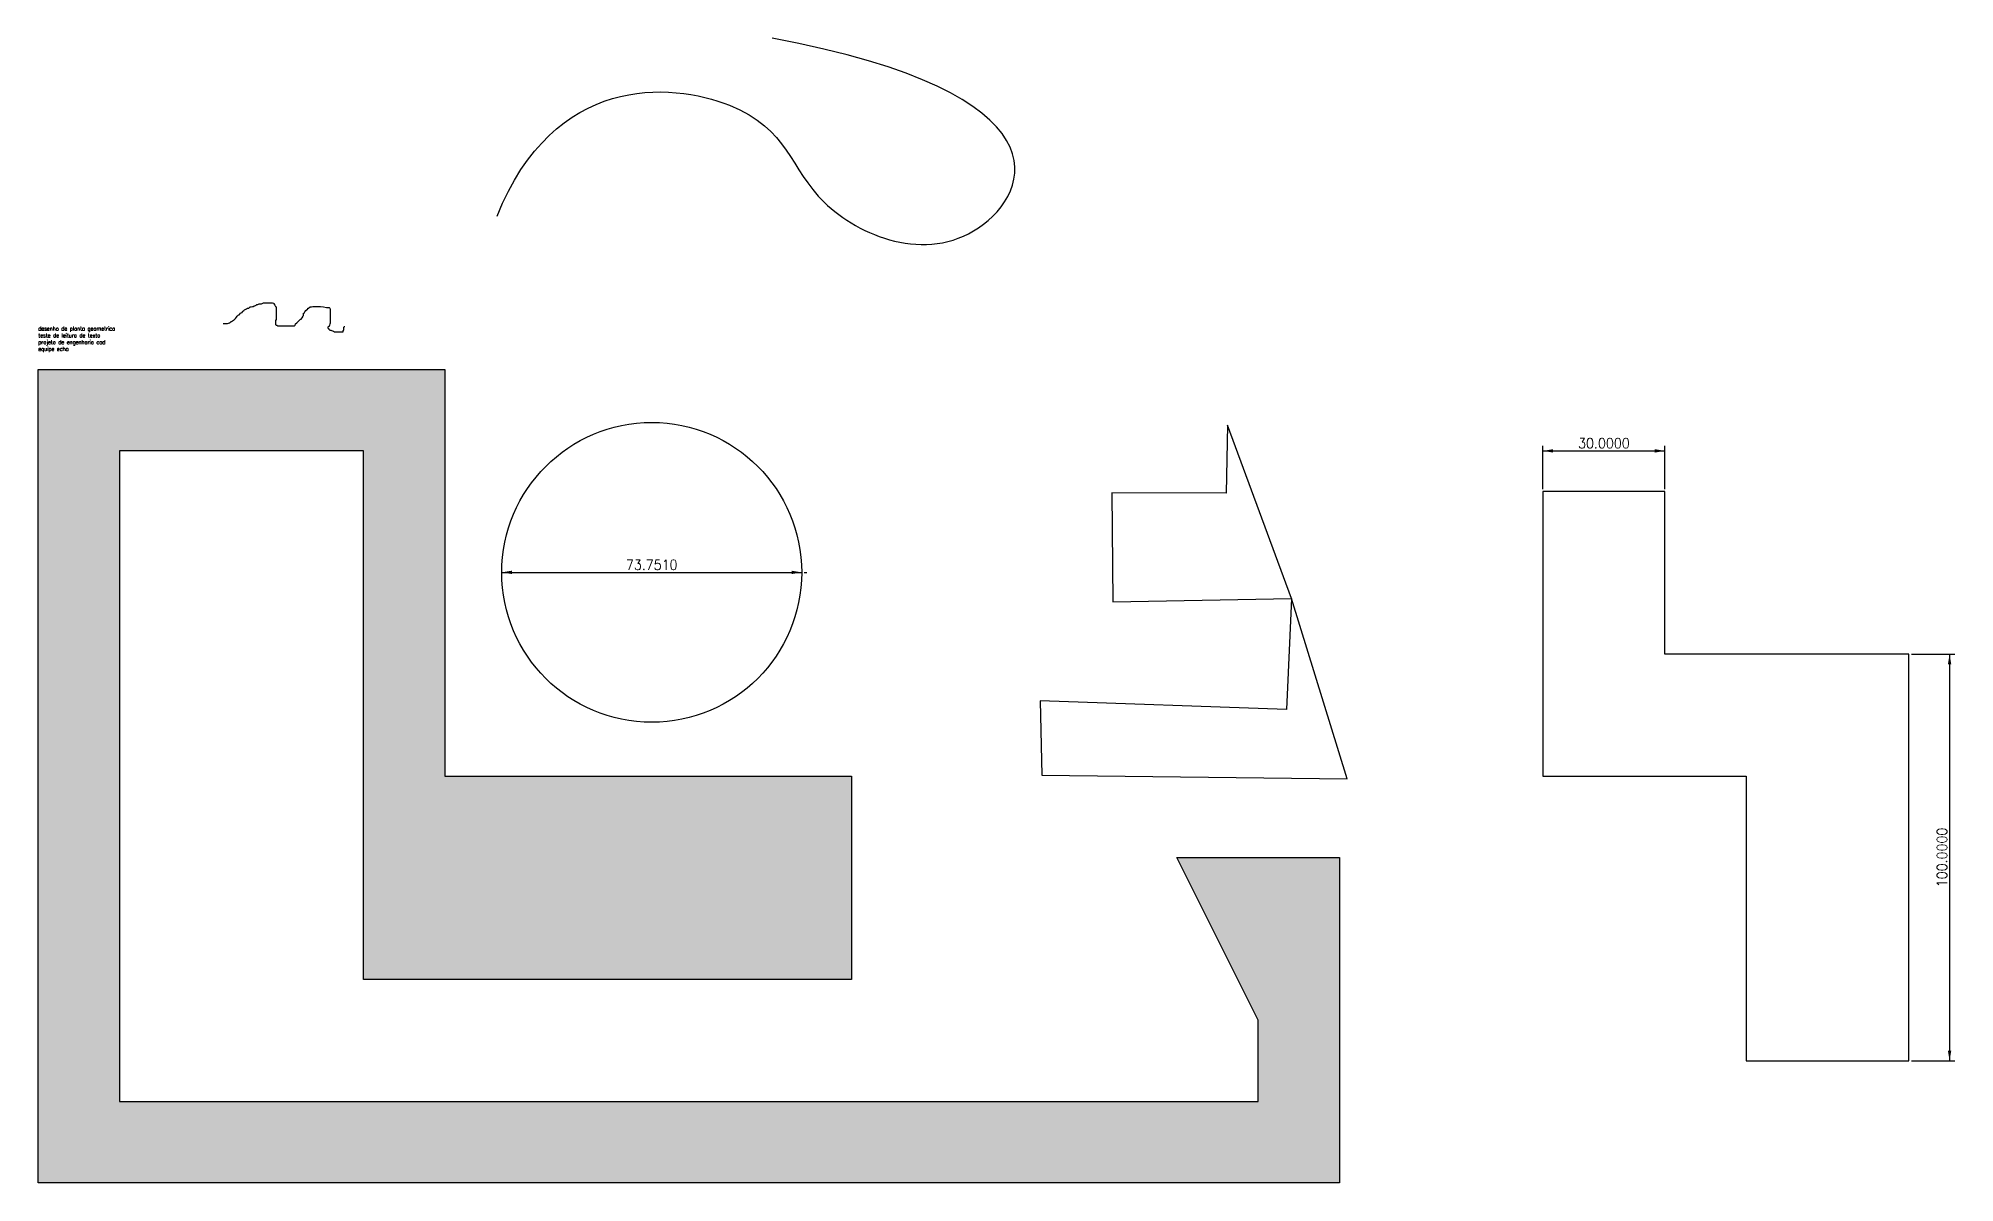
# Model space of a CAD drawing. Extents: x 0 to 471, y 0 to 281.
import ezdxf

# ---------------------------------------------------------------- set-up
doc = ezdxf.new("R2010")
doc.units = 0
doc.layers.get('0').update_dxf_attribs({"linetype": 'CONTINUOUS'})
doc.layers.add('ELETRICA', color=7, linetype='CONTINUOUS')
doc.styles.get("Standard").update_dxf_attribs({"font": 'standard'})
doc.dimstyles.get("Standard").update_dxf_attribs({"dimtxt": 2.5, "dimasz": 2.5, "dimexe": 1.25, "dimexo": 0.625, "dimtad": 0, "dimtoh": 1, "dimzin": 1, "dimdsep": 46, "dimtxsty": 'standard', "dimcen": 0.09, "dimadec": 0, "dimazin": 0, "dimtfac": 1, "dimtdec": 4, "dimtofl": 0, "dimtmove": 0, "dimatfit": 3, "dimfxl": 1, "dimtolj": 1, "dimtzin": 0, "dimarcsym": 0})

# ---------------------------------------------------------------- blocks, each defined once
blk = doc.blocks.new('*D1')
at = {"color": 0, "linetype": 'ByBlock', "lineweight": -2}
for p, q in [((460.62, 130), (471.25, 130)), ((470, 130), (470, 30)), ((460.62, 30), (471.25, 30))]:
    blk.add_line(p, q, dxfattribs=at)
for points in [[(470, 130), (470.42, 127.5), (469.58, 127.5)], [(470, 30), (469.58, 32.5), (470.42, 32.5)]]:
    blk.add_solid(points, dxfattribs=at)
at = {"color": 0, "linetype": 'CONTINUOUS', "lineweight": -2, "insert": (468.12, 80), "char_height": 2.5, "width": 13.0556, "attachment_point": 5, "rotation": 90}
blk.add_mtext('100.0000', dxfattribs=at)
blk = doc.blocks.new('*D2')
at = {"color": 0, "linetype": 'ByBlock', "lineweight": -2}
for p, q in [((370, 170.62), (370, 181.25)), ((370, 180), (400, 180)), ((400, 170.62), (400, 181.25))]:
    blk.add_line(p, q, dxfattribs=at)
for points in [[(370, 180), (372.5, 180.42), (372.5, 179.58)], [(400, 180), (397.5, 179.58), (397.5, 180.42)]]:
    blk.add_solid(points, dxfattribs=at)
at = {"color": 0, "linetype": 'CONTINUOUS', "lineweight": -2, "insert": (385, 181.88), "char_height": 2.5, "width": 11.6667, "attachment_point": 5}
blk.add_mtext('30.0000', dxfattribs=at)
blk = doc.blocks.new('*D3')
at = {"color": 0, "linetype": 'ByBlock', "lineweight": -2}
for p, q in [((113.97, 150.12), (187.72, 150.12)), ((114.59, 150.12), (115.22, 150.12)), ((188.34, 150.12), (188.97, 150.12))]:
    blk.add_line(p, q, dxfattribs=at)
for points in [[(113.97, 150.12), (116.47, 150.53), (116.47, 149.7)], [(187.72, 150.12), (185.22, 149.7), (185.22, 150.53)]]:
    blk.add_solid(points, dxfattribs=at)
at = {"color": 0, "linetype": 'CONTINUOUS', "lineweight": -2, "insert": (150.84, 151.99), "char_height": 2.5, "width": 11.1111, "attachment_point": 5}
blk.add_mtext('73.7510', dxfattribs=at)

msp = doc.modelspace()

# ---------------------------------------------------------------- hatches: boundary and pattern name
msp.add_hatch(color=256).paths.add_polyline_path([(0, 0), (0, 200), (100, 200), (100, 100), (200, 100), (200, 50), (100, 50), (80, 50), (80, 180), (20, 180), (20, 20), (300, 20), (300, 40), (280, 80), (320, 80), (320, 0), (0, 0)], flags=0)

# ---------------------------------------------------------------- linework, layer by layer
for p, q in [((0, 0), (0, 200)), ((0, 200), (100, 200)), ((100, 200), (100, 100)), ((292.41, 186.359), (292.121, 169.64)), ((308.187, 143.719), (292.41, 186.359)), ((80, 180), (20, 180)), ((20, 180), (20, 20)), ((80, 50), (80, 180)), ((292.121, 169.64), (263.946, 169.68)), ((263.946, 169.68), (264.268, 142.866)), ((264.268, 142.866), (308.187, 143.719)), ((308.187, 143.719), (306.908, 116.429)), ((321.832, 99.373), (308.187, 143.719)), ((306.908, 116.429), (246.359, 118.561)), ((246.359, 118.561), (246.785, 100.226)), ((100, 100), (200, 100)), ((200, 100), (200, 50)), ((246.785, 100.226), (321.832, 99.373)), ((300, 40), (280, 80)), ((280, 80), (320, 80)), ((320, 80), (320, 0)), ((100, 50), (80, 50)), ((200, 50), (100, 50)), ((300, 20), (300, 40)), ((20, 20), (300, 20)), ((320, 0), (0, 0)), ((0, 0), (0, 0))]:
    msp.add_line(p, q)
for points in [[(45.475, 211.369), (45.774, 211.369), (46.073, 211.369), (46.522, 211.369), (46.971, 211.518), (47.12, 211.518), (47.42, 211.817), (47.569, 211.817), (47.719, 211.967), (48.018, 212.116), (48.167, 212.266), (48.317, 212.416), (48.467, 212.565), (48.766, 212.864), (48.915, 213.164), (49.215, 213.463), (49.364, 213.463), (49.514, 213.612), (49.663, 213.912), (50.112, 214.061), (50.112, 214.211), (50.262, 214.211), (50.262, 214.36), (50.561, 214.51), (50.71, 214.659), (50.86, 214.809), (51.159, 214.959), (51.458, 215.108), (51.758, 215.108), (52.057, 215.407), (52.356, 215.407), (52.655, 215.557), (52.805, 215.557), (53.104, 215.707), (53.253, 215.707), (53.553, 215.856), (53.702, 216.006), (54.001, 216.006), (54.301, 216.155), (54.749, 216.155), (54.899, 216.155), (55.348, 216.455), (55.647, 216.455), (55.946, 216.455), (56.395, 216.455), (56.544, 216.455), (56.844, 216.455), (56.993, 216.455), (57.143, 216.455), (57.292, 216.455), (57.442, 216.455), (57.592, 216.455), (57.891, 216.305), (57.891, 216.155), (58.19, 215.856), (58.34, 215.557), (58.489, 215.407), (58.489, 215.108), (58.489, 214.809), (58.489, 214.659), (58.489, 214.51), (58.489, 214.211), (58.489, 214.061), (58.489, 213.762), (58.489, 213.612), (58.489, 213.313), (58.489, 213.014), (58.489, 212.715), (58.489, 212.565), (58.489, 212.266), (58.489, 212.116), (58.34, 212.116), (58.34, 211.817), (58.34, 211.668), (58.34, 211.369), (58.34, 211.219), (58.34, 211.069), (58.489, 210.92), (58.639, 210.92), (58.788, 210.77), (59.087, 210.77), (59.387, 210.77), (59.686, 210.77), (60.135, 210.77), (60.583, 210.77), (61.182, 210.77), (61.63, 210.77), (61.93, 210.77), (62.079, 210.77), (62.378, 210.77), (62.528, 210.77), (62.678, 210.77), (62.977, 210.77), (63.126, 210.92), (63.276, 211.219), (63.575, 211.518), (63.874, 211.817), (64.473, 212.416), (64.622, 212.416), (64.921, 212.715), (65.071, 213.014), (65.071, 213.164), (65.221, 213.313), (65.221, 213.463), (65.221, 213.612), (65.221, 213.912), (65.37, 213.912), (65.52, 214.211), (65.819, 214.51), (66.268, 214.959), (66.268, 215.108), (66.417, 215.108), (66.866, 215.407), (67.016, 215.407), (67.165, 215.407), (67.464, 215.557), (67.764, 215.557), (67.913, 215.557), (68.362, 215.557), (68.512, 215.557), (68.661, 215.557), (68.811, 215.557), (69.409, 215.557), (70.157, 215.407), (70.905, 215.258), (71.354, 215.258), (71.503, 215.258), (71.653, 215.108), (71.802, 214.959), (71.802, 214.809), (71.802, 214.51), (71.802, 214.061), (71.802, 213.762), (71.802, 213.612), (71.802, 213.313), (71.802, 213.014), (71.802, 212.565), (71.802, 212.266), (71.802, 211.967), (71.802, 211.668), (71.802, 211.369), (71.653, 211.219), (71.503, 210.621), (71.354, 210.621), (71.204, 210.471), (71.204, 210.172), (71.354, 210.172), (71.354, 210.022), (71.503, 209.873), (71.653, 209.723), (71.952, 209.723), (72.102, 209.573), (72.55, 209.424), (72.85, 209.274), (73.448, 209.274), (74.046, 209.274), (74.495, 209.274), (74.944, 209.274), (74.944, 209.424), (74.944, 209.573), (75.093, 209.723), (75.093, 210.022), (75.093, 210.172), (75.093, 210.471), (75.243, 210.621), (75.393, 210.621)], [(370, 170), (370, 100), (420, 100), (420, 30), (460, 30), (460, 130), (400, 130), (400, 170), (370, 170)]]:
    msp.add_lwpolyline(points)
msp.add_open_spline([(112.813, 237.753), (126.777, 272.662), (184.102, 268.988), (185.205, 239.59), (234.813, 219.379), (253.554, 267.885), (180.428, 281.482)], degree=3)
at = {"layer": 'ELETRICA'}
msp.add_circle((150.844, 150.115), 36.876, dxfattribs=at)

# ---------------------------------------------------------------- texts
at = {"insert": (0, 210.578), "char_height": 1, "width": 20.36149, "attachment_point": 1}
msp.add_mtext('desenho de planta geometrica\\Pteste de leitura de texto\\Pprojeto de engenharia cad\\Pequipe echo', dxfattribs=at)

# ---------------------------------------------------------------- dimensions: what is measured, and where the dimension line sits
for p1, p2, distance, picture, middle in [((370, 170), (400, 170), 10, '*D2', (385, 181.875)), ((113.969, 150.115), (187.72, 150.115), 0, '*D3', (150.844, 151.99)), ((460, 130), (460, 30), 10, '*D1', (468.125, 80))]:
    dim = msp.add_aligned_dim(p1=p1, p2=p2, distance=distance, dimstyle='Standard')
    dim.commit()
    dim.dimension.update_dxf_attribs({"geometry": picture, "text_midpoint": middle})

doc.saveas('drawing.dxf')
